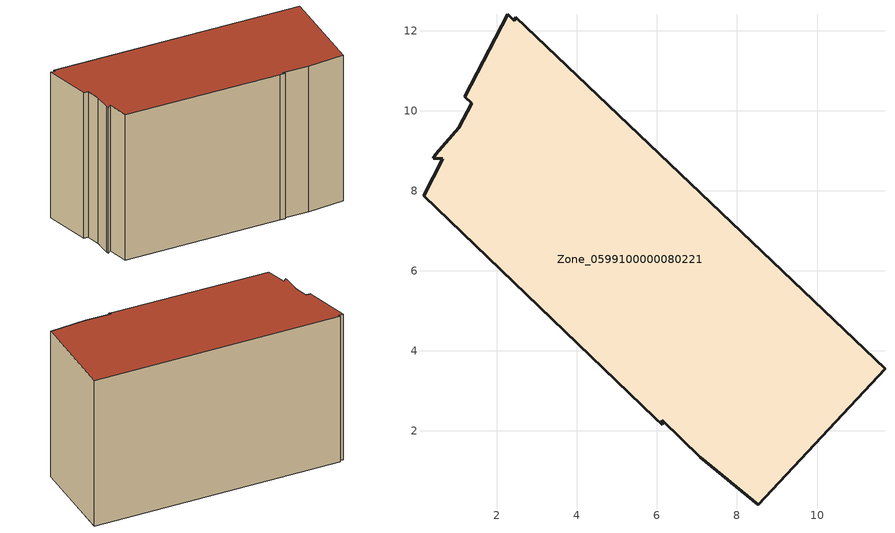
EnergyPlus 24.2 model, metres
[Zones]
Zone_0599100000080221
 floor ground (C_G): 1.05,9.57 1.37,10.19 1.2,10.35 2.27,12.42 2.44,12.25 2.48,12.33 11.7,3.55 8.53,0.15 7.08,1.34 6.13,2.27 6.13,2.15 5.94,2.33 0.17,7.87 0.65,8.8 0.41,8.81 0.47,8.92 z0
 wall outside (C_F): 5.94,2.33 6.13,2.15 6.13,2.27 7.08,1.34 8.53,0.15 11.7,3.55 2.48,12.33 2.44,12.25 2.27,12.42 1.2,10.35 1.37,10.19 1.05,9.57 0.47,8.92 0.41,8.81 0.65,8.8 0.17,7.87 5.94,2.33 z0:8.15
 roof outside (C_R): 2.27,12.42 1.2,10.35 1.37,10.19 1.05,9.57 0.47,8.92 0.41,8.81 0.65,8.8 0.17,7.87 5.94,2.33 6.13,2.15 6.13,2.27 7.08,1.34 8.53,0.15 11.7,3.55 2.48,12.33 2.44,12.25 z8.15
[BUILDING]
Pand.0599100000080221: North Axis=0; Terrain=City; Loads Convergence Tolerance Value=0.04; Temperature Convergence Tolerance Value=0.4; Solar Distribution=FullExterior; Maximum Number of Warmup Days=25; Minimum Number of Warmup Days=1
[Site:Location]
Rotterdam.The.Hague.AP_ZH_NLD Design_Conditions: Latitude=51.96; Longitude=4.45; Time Zone=1; Elevation=-4.5
[SITE:GROUNDTEMPERATURE:BUILDINGSURFACE]
18, 18, 18, 18, 18, 18, 18, 18, 18, 18, 18, 18
[MATERIAL] Thermal Absorptance=0.9; Solar Absorptance=0.7; Visible Absorptance=0.7
Name | Roughness | Thickness | Conductivity | Density | Specific Heat
G.D.1965 | MediumSmooth | 0.15 | 1 | 540 | 1210
F.D.1965 | Rough | 0.3 | 0.857143 | 1920 | 840
R.D.1965 | MediumRough | 0.2 | 0.08 | 1500 | 1000
[CONSTRUCTION]
C_G: G.D.1965
C_F: F.D.1965
C_R: R.D.1965
[ZONE]
Zone_0599100000080221: Type=1; Multiplier=1; Ceiling Height=Autocalculate; Volume=Autocalculate; Floor Area=autocalculate; Part of Total Floor Area=Yes
[ZONEINFILTRATION:DESIGNFLOWRATE]
Infil_Zone_0599100000080221: Zone or ZoneList or Space or SpaceList=Zone_0599100000080221; Schedule=AlwaysOn; Design Flow Rate Calculation Method=Flow/Area; Flow Rate per Floor Area=0.0042; Constant Term Coefficient=1; Temperature Term Coefficient=0; Velocity Term Coefficient=0; Velocity Squared Term Coefficient=0
[HVACTEMPLATE:ZONE:IDEALLOADSAIRSYSTEM]
Zone_0599100000080221: Maximum Heating Supply Air Temperature=50; Minimum Cooling Supply Air Temperature=13; Maximum Heating Supply Air Humidity Ratio=0.0156; Minimum Cooling Supply Air Humidity Ratio=0.0077; Heating Limit=NoLimit; Cooling Limit=NoLimit; Dehumidification Control Type=ConstantSensibleHeatRatio; Cooling Sensible Heat Ratio=0.7; Dehumidification Setpoint=60; Humidification Control Type=None; Humidification Setpoint=30; Outdoor Air Method=None; Outdoor Air Flow Rate per Person=0.00944; Outdoor Air Flow Rate per Zone Floor Area=0; Outdoor Air Flow Rate per Zone=0; Demand Controlled Ventilation Type=None; Outdoor Air Economizer Type=NoEconomizer; Heat Recovery Type=None; Sensible Heat Recovery Effectiveness=0.7; Latent Heat Recovery Effectiveness=0.65
[ZONECONTROL:THERMOSTAT]
ThermostatControl_Zone_0599100000080221: Zone or ZoneList=Zone_0599100000080221; Control Type Schedule=DualSetpointControlType; Control 1=Thermostat_Zone_0599100000080221; Temperature Difference Between Cutout And Setpoint=0
[THERMOSTATSETPOINT:DUALSETPOINT]
Thermostat_Zone_0599100000080221: Heating Setpoint Temperature Schedule=HeatingSetpoint_Zone_0599100000080221; Cooling Setpoint Temperature Schedule=CoolingSetpoint_Zone_0599100000080221
[SCHEDULE:COMPACT]
HeatingSetpoint_Zone_0599100000080221: Through: 12/31, For: AllDays, Until: 24:00, 21
CoolingSetpoint_Zone_0599100000080221: Through: 12/31, For: AllDays, Until: 24:00, 24
DualSetpointControlType: Through: 12/31, For: AllDays, Until: 24:00, 4
AlwaysOn: Through: 12/31, For: AllDays, Until: 24:00, 1
